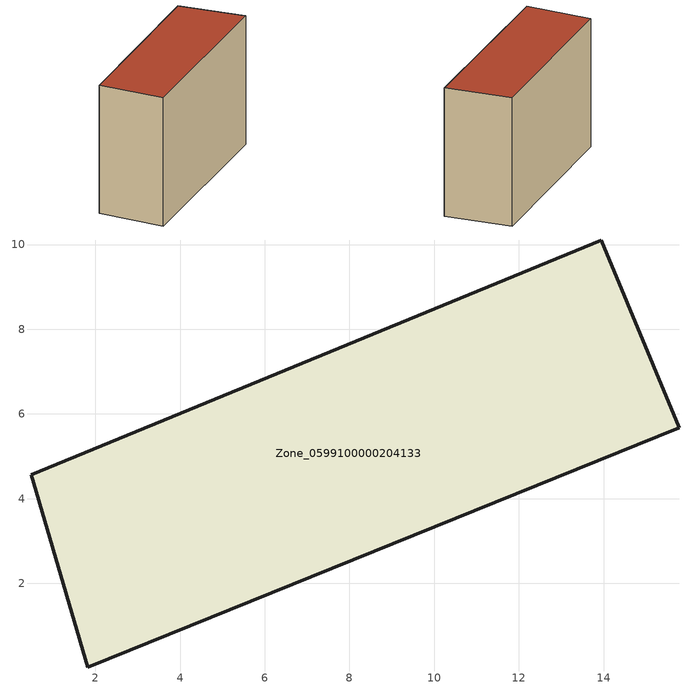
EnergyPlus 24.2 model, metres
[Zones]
Zone_0599100000204133
 floor ground (C_G): 1.82,0.02 0.49,4.57 13.94,10.11 15.78,5.68 z0.4
 wall outside (C_F): 13.94,10.11 0.49,4.57 1.82,0.02 15.78,5.68 13.94,10.11 z0.4:9.59
 roof outside (C_R): 0.49,4.57 1.82,0.02 15.78,5.68 13.94,10.11 z9.59
[BUILDING]
Pand.0599100000204133: North Axis=0; Terrain=City; Loads Convergence Tolerance Value=0.04; Temperature Convergence Tolerance Value=0.4; Solar Distribution=FullExterior; Maximum Number of Warmup Days=25; Minimum Number of Warmup Days=1
[Site:Location]
Rotterdam.The.Hague.AP_ZH_NLD Design_Conditions: Latitude=51.96; Longitude=4.45; Time Zone=1; Elevation=-4.5
[SITE:GROUNDTEMPERATURE:BUILDINGSURFACE]
18, 18, 18, 18, 18, 18, 18, 18, 18, 18, 18, 18
[MATERIAL] Thermal Absorptance=0.9; Solar Absorptance=0.7; Visible Absorptance=0.7
Name | Roughness | Thickness | Conductivity | Density | Specific Heat
G.TI.1946 | MediumSmooth | 0.15 | 1 | 540 | 1210
F.TI.1946 | Rough | 0.3 | 0.857143 | 1920 | 840
R.TI.1946 | MediumRough | 0.2 | 0.1 | 1500 | 1000
[CONSTRUCTION]
C_G: G.TI.1946
C_F: F.TI.1946
C_R: R.TI.1946
[ZONE]
Zone_0599100000204133: Type=1; Multiplier=1; Ceiling Height=Autocalculate; Volume=Autocalculate; Floor Area=autocalculate; Part of Total Floor Area=Yes
[ZONEINFILTRATION:DESIGNFLOWRATE]
Infil_Zone_0599100000204133: Zone or ZoneList or Space or SpaceList=Zone_0599100000204133; Schedule=AlwaysOn; Design Flow Rate Calculation Method=Flow/Area; Flow Rate per Floor Area=0.003; Constant Term Coefficient=1; Temperature Term Coefficient=0; Velocity Term Coefficient=0; Velocity Squared Term Coefficient=0
[HVACTEMPLATE:ZONE:IDEALLOADSAIRSYSTEM]
Zone_0599100000204133: Maximum Heating Supply Air Temperature=50; Minimum Cooling Supply Air Temperature=13; Maximum Heating Supply Air Humidity Ratio=0.0156; Minimum Cooling Supply Air Humidity Ratio=0.0077; Heating Limit=NoLimit; Cooling Limit=NoLimit; Dehumidification Control Type=ConstantSensibleHeatRatio; Cooling Sensible Heat Ratio=0.7; Dehumidification Setpoint=60; Humidification Control Type=None; Humidification Setpoint=30; Outdoor Air Method=None; Outdoor Air Flow Rate per Person=0.00944; Outdoor Air Flow Rate per Zone Floor Area=0; Outdoor Air Flow Rate per Zone=0; Demand Controlled Ventilation Type=None; Outdoor Air Economizer Type=NoEconomizer; Heat Recovery Type=None; Sensible Heat Recovery Effectiveness=0.7; Latent Heat Recovery Effectiveness=0.65
[ZONECONTROL:THERMOSTAT]
ThermostatControl_Zone_0599100000204133: Zone or ZoneList=Zone_0599100000204133; Control Type Schedule=DualSetpointControlType; Control 1=Thermostat_Zone_0599100000204133; Temperature Difference Between Cutout And Setpoint=0
[THERMOSTATSETPOINT:DUALSETPOINT]
Thermostat_Zone_0599100000204133: Heating Setpoint Temperature Schedule=HeatingSetpoint_Zone_0599100000204133; Cooling Setpoint Temperature Schedule=CoolingSetpoint_Zone_0599100000204133
[SCHEDULE:COMPACT]
HeatingSetpoint_Zone_0599100000204133: Through: 12/31, For: AllDays, Until: 24:00, 21
CoolingSetpoint_Zone_0599100000204133: Through: 12/31, For: AllDays, Until: 24:00, 24
DualSetpointControlType: Through: 12/31, For: AllDays, Until: 24:00, 4
AlwaysOn: Through: 12/31, For: AllDays, Until: 24:00, 1
